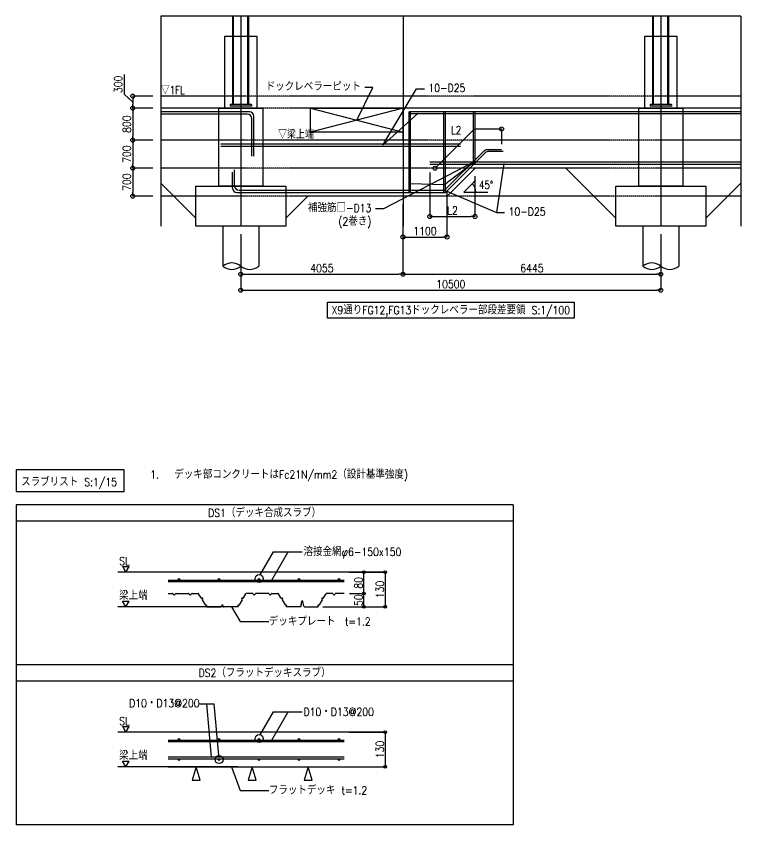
# Model space of a CAD drawing. Extents: x -668440 to 1010955, y -1678500 to 210463.
# Drawn here: x -113392 to -22817, y -305116 to -204037 of the extents above; entities that cross this region are included whole.
import ezdxf
from ezdxf import colors
from ezdxf.entities.mleader import LeaderData, LeaderLine
from ezdxf.enums import TextEntityAlignment as Align
from ezdxf.math import Vec2, Vec3

# ---------------------------------------------------------------- set-up
doc = ezdxf.new("R2010")
doc.units = 0
doc.header["$MEASUREMENT"] = 0
doc.linetypes.add('CENTER', pattern=[2, 1.25, -0.25, 0.25, -0.25])
doc.layers.get('0').update_dxf_attribs({"color": 3, "linetype": 'CONTINUOUS'})
doc.layers.get('Defpoints').update_dxf_attribs({"color": 251, "linetype": 'CONTINUOUS'})
for name, color, linetype in [('2024年4月22日適判事前申請以降修正', 2, 'CONTINUOUS'), ('B基礎文字', 7, 'CONTINUOUS'), ('RC大梁', 7, 'CONTINUOUS'), ('RC鉄筋', 4, 'CONTINUOUS'), ('RC鉄筋文字', 4, 'CONTINUOUS'), ('S二次部材', 6, 'CONTINUOUS'), ('S柱', 4, 'CONTINUOUS'), ('バットレス', 1, 'CONTINUOUS'), ('寸法', 3, 'CONTINUOUS'), ('注記', 3, 'CONTINUOUS'), ('礎柱', 6, 'CONTINUOUS'), ('通り芯', 3, 'CENTER')]:
    doc.layers.add(name, color=color, linetype=linetype)
doc.styles.add('DRACAD', font='txt', dxfattribs={"width": 0.85, "bigfont": 'extfont2'})
doc.dimstyles.new('MYDIM', dxfattribs={"dimtxt": 120, "dimasz": 20, "dimexe": 1.25, "dimexo": 50, "dimgap": 50, "dimtad": 1, "dimdec": 4, "dimdsep": 46, "dimtxsty": 'DRACAD', "dimblk": 'ORIGIN', "dimcen": 2.5, "dimadec": 0, "dimazin": 0, "dimtfac": 1, "dimtdec": 4, "dimtmove": 0, "dimatfit": 3, "dimfxl": 1, "dimtolj": 1, "dimtzin": 0, "dimarcsym": 0})

# ---------------------------------------------------------------- blocks, each defined once
blk = doc.blocks.new('スラブリスト')
at = {"layer": '2024年4月22日適判事前申請以降修正', "linetype": 'Continuous'}
for q in [(38483.4, -86863.1), (40346.4, -86863.1)]:
    blk.add_line((40346.4, -86863.1), q, dxfattribs=at)
at = {"layer": 'Defpoints', "linetype": 'Continuous'}
for p, q in [((38483.4, -86863.1), (38483.4, -87463.1)), ((40346.4, -86863.1), (40346.4, -87463.1)), ((40346.4, -86863.1), (40346.4, -87463.1)), ((40346.4, -86923.8), (38483.4, -86923.8)), ((39171.3, -87009), (39225.3, -87009)), ((39215.7, -87209.7), (39198.3, -87009)), ((39242.7, -87203.7), (39225.3, -87009)), ((39397.7, -87126.1), (39447.8, -87039.6)), ((39442.3, -87145.7), (39503.4, -87039.6)), ((39447.8, -87039.6), (39555.6, -87039.6)), ((38881.9, -87094.1), (38906.9, -87094.1)), ((38894.4, -87115.7), (38883.4, -87094.1)), ((38894.4, -87115.7), (38906.9, -87094.1)), ((39867.1, -87115.7), (39867.1, -87245.6)), ((39053.4, -87145.7), (39713, -87145.7)), ((39713, -87151.6), (39053.4, -87151.6)), ((39713, -87209.7), (39053.4, -87209.7)), ((38881.9, -87224), (38906.9, -87224)), ((38894.4, -87245.6), (38881.9, -87224)), ((38894.4, -87245.6), (38906.9, -87224)), ((39053.4, -87215.6), (39713, -87215.6)), ((39053.4, -87245.6), (39713, -87245.6)), ((39290.9, -87245.6), (39322.9, -87333.9)), ((39322.9, -87333.9), (39430.7, -87333.9)), ((40346.4, -87463.1), (38483.4, -87463.1)), ((40346.4, -87463.1), (40346.4, -87463.1))]:
    blk.add_line(p, q, dxfattribs=at)
at = {"layer": 'Defpoints', "linetype": 'CENTER', "ltscale": 1000}
for p, q in [((39867.1, -87115.7), (38864.1, -87115.7)), ((39314.1, -87245.6), (38864.1, -87245.6))]:
    blk.add_line(p, q, dxfattribs=at)
at = {"layer": 'Defpoints', "linetype": 'CENTER'}
for p, q in [((39733, -87115.7), (39867.1, -87115.7)), ((39632.7, -87245.6), (39867.1, -87245.6))]:
    blk.add_line(p, q, dxfattribs=at)
at = {"layer": 'Defpoints'}
for points in [[(39158.4, -87245.6), (39143.4, -87295.6), (39173.4, -87295.6)], [(39368.4, -87245.6), (39353.4, -87295.6), (39383.4, -87295.6)], [(39578.4, -87245.6), (39563.4, -87295.6), (39593.4, -87295.6)]]:
    blk.add_lwpolyline(points, close=True, dxfattribs=at)
at = {"layer": 'Defpoints', "linetype": 'Continuous'}
for centre, radius in [((39867.1, -87115.7), 4.9), ((39094.1, -87142.8), 3.03), ((39244, -87142.8), 3.03), ((39394.4, -87139.6), 14.9), ((39393.9, -87142.8), 3.03), ((39543.9, -87142.8), 3.03), ((39693.8, -87142.8), 3.03), ((39244, -87218.5), 14.9), ((39094.1, -87218.5), 3.03), ((39244, -87218.5), 3.03), ((39393.9, -87218.5), 3.03), ((39543.9, -87218.5), 3.03), ((39693.8, -87218.5), 3.03), ((39867.1, -87245.6), 4.9)]:
    blk.add_circle(centre, radius, dxfattribs=at)
at = {"layer": 'RC鉄筋', "linetype": 'Continuous'}
for p, q in [((39053.4, -86545.7), (39713, -86545.7)), ((39713, -86551.6), (39053.4, -86551.6))]:
    blk.add_line(p, q, dxfattribs=at)
for centre in [(39094.1, -86542.8), (39244, -86542.8), (39393.9, -86542.8), (39543.9, -86542.8), (39693.8, -86542.8)]:
    blk.add_circle(centre, 3.03, dxfattribs=at)
at = {"layer": 'S二次部材', "linetype": 'Continuous'}
for p, q in [((39053.4, -86595.7), (39070, -86595.7)), ((39071.8, -86596.6), (39073.8, -86599.5)), ((39080.5, -86597), (39078.8, -86599.5)), ((39082.9, -86595.7), (39130.1, -86595.7)), ((39131.9, -86596.6), (39133.8, -86599.5)), ((39140.5, -86597), (39138.7, -86599.5)), ((39142.8, -86595.7), (39165.2, -86595.7)), ((39176.8, -86612.3), (39167.4, -86596.6)), ((39335.6, -86612.3), (39344.9, -86596.6)), ((39369.4, -86595.7), (39347, -86595.7)), ((39371.9, -86597), (39373.6, -86599.5)), ((39380.6, -86596.6), (39378.5, -86599.5)), ((39429.3, -86595.7), (39382.1, -86595.7)), ((39431.9, -86597), (39433.5, -86599.5)), ((39440.5, -86596.6), (39438.6, -86599.5)), ((39442.2, -86595.7), (39464.9, -86595.7)), ((39476, -86612.3), (39466.7, -86596.6)), ((39636, -86612.3), (39645.3, -86596.6)), ((39669.7, -86595.7), (39647, -86595.7)), ((39671.4, -86596.6), (39673.4, -86599.5)), ((39680.1, -86597), (39678.3, -86599.5)), ((39713, -86595.7), (39682.4, -86595.7)), ((39178.8, -86613.2), (39180.9, -86612.6)), ((39181.3, -86619.8), (39192.6, -86638.7)), ((39181.5, -86617.5), (39182.9, -86615.8)), ((39183.3, -86613.4), (39183.3, -86613.5)), ((39330.9, -86619.8), (39319.8, -86638.7)), ((39329.1, -86613.4), (39329.1, -86613.5)), ((39330.8, -86617.5), (39329.3, -86615.8)), ((39333.4, -86613.2), (39331.3, -86612.6)), ((39478.1, -86613.2), (39480.4, -86612.6)), ((39480.5, -86619.8), (39491.9, -86638.7)), ((39480.8, -86617.5), (39482.4, -86615.8)), ((39482.5, -86613.4), (39482.5, -86613.5)), ((39553.1, -86625.8), (39550.7, -86637.9)), ((39552.1, -86643.5), (39555.1, -86625.8)), ((39561.7, -86643.5), (39558.8, -86625.8)), ((39631.3, -86619.8), (39620.1, -86638.7)), ((39629.5, -86613.4), (39629.5, -86613.5)), ((39631, -86617.5), (39629.6, -86615.8)), ((39633.7, -86613.2), (39631.6, -86612.6)), ((39196.6, -86639.4), (39194.5, -86639.7)), ((39197.5, -86640.9), (39196.6, -86642.6)), ((39198.3, -86645.6), (39250, -86645.6)), ((39251.7, -86644.6), (39254.4, -86639.9)), ((39260.6, -86644.6), (39257.9, -86639.9)), ((39314.1, -86645.6), (39262.3, -86645.6)), ((39314.8, -86640.9), (39315.9, -86642.6)), ((39315.9, -86639.4), (39317.9, -86639.7)), ((39495.8, -86639.4), (39493.7, -86639.7)), ((39496.9, -86640.9), (39495.8, -86642.6)), ((39549.1, -86645.6), (39497.5, -86645.6)), ((39564.6, -86645.6), (39614.3, -86645.6)), ((39615, -86640.9), (39616.1, -86642.6)), ((39616.1, -86639.4), (39618, -86639.7))]:
    blk.add_line(p, q, dxfattribs=at)
for centre, radius, start, end in [((39070, -86597.7), 1.98, 33.92, 90), ((39076.2, -86597.8), 2.92, 214.19, 325.77), ((39082.9, -86598.6), 2.92, 90, 146.08), ((39130.1, -86597.7), 1.98, 33.92, 90), ((39136.2, -86597.8), 2.92, 214.19, 325.77), ((39142.8, -86598.6), 2.92, 90, 146.08), ((39165.6, -86597.7), 1.98, 31.01, 90), ((39346.7, -86597.7), 1.98, 90, 148.99), ((39369.4, -86598.6), 2.92, 33.92, 90), ((39376.1, -86597.8), 2.92, 214.23, 325.81), ((39382.1, -86597.7), 1.98, 90, 146.08), ((39429.3, -86598.6), 2.92, 33.92, 90), ((39436, -86597.8), 2.92, 214.23, 325.81), ((39442.2, -86597.7), 1.98, 90, 146.08), ((39464.9, -86597.7), 1.98, 31.01, 90), ((39647, -86597.7), 1.98, 90, 148.99), ((39669.7, -86597.7), 1.98, 33.92, 90), ((39675.8, -86597.8), 2.92, 214.19, 325.77), ((39682.4, -86598.6), 2.92, 90, 146.08), ((39178.3, -86611.1), 1.98, 211.01, 284.04), ((39182.9, -86618.9), 1.98, 137.73, 210.92), ((39181.5, -86614.5), 1.98, 317.73, 104.22), ((39330.8, -86614.5), 1.98, 75.78, 222.27), ((39329.3, -86618.9), 1.98, 329.08, 42.27), ((39334, -86611.1), 1.98, 255.96, 328.99), ((39477.7, -86611.1), 1.98, 211.01, 284.04), ((39480.8, -86614.5), 1.98, 317.73, 104.22), ((39482.4, -86618.9), 1.98, 137.73, 210.92), ((39555.9, -86626.6), 2.92, 16.42, 163.54), ((39631, -86614.5), 1.98, 75.78, 222.27), ((39629.6, -86618.9), 1.98, 329.08, 42.27), ((39634.2, -86611.1), 1.98, 255.96, 328.99), ((39194.4, -86637.7), 1.98, 210.92, 275.97), ((39198.3, -86643.6), 1.98, 149.35, 270), ((39196.7, -86640.4), 0.933, 329.18, 96.34), ((39250, -86643.6), 1.98, 270, 330.25), ((39256.2, -86640.9), 1.98, 29.79, 150.21), ((39262.3, -86643.6), 1.98, 209.75, 270), ((39314.1, -86643.6), 1.98, 270, 30.65), ((39315.8, -86640.4), 0.933, 83.66, 210.82), ((39318.1, -86637.7), 1.98, 264.03, 329.08), ((39493.6, -86637.7), 1.98, 210.92, 275.97), ((39497.5, -86643.6), 1.98, 149.35, 270), ((39495.9, -86640.4), 0.933, 329.18, 96.34), ((39549.1, -86642.6), 2.92, 270, 343.54), ((39564.6, -86642.6), 2.92, 196.46, 270), ((39614.3, -86643.6), 1.98, 270, 30.65), ((39615.9, -86640.4), 0.933, 83.66, 210.82), ((39618.4, -86637.7), 1.98, 264.03, 329.08)]:
    blk.add_arc(centre, radius, start, end, dxfattribs=at)
at = {"layer": '寸法', "linetype": 'Continuous'}
for p, q in [((38881.9, -86494.1), (38906.9, -86494.1)), ((38894.4, -86515.7), (38883.4, -86494.1)), ((38894.4, -86515.7), (38906.9, -86494.1)), ((39787.1, -86645.6), (39787.1, -86515.7)), ((39867.1, -86515.7), (39867.1, -86645.6)), ((38881.9, -86624), (38906.9, -86624)), ((38894.4, -86645.6), (38881.9, -86624)), ((38894.4, -86645.6), (38906.9, -86624))]:
    blk.add_line(p, q, dxfattribs=at)
at = {"layer": '寸法', "linetype": 'CENTER', "ltscale": 1000}
for p, q in [((39867.1, -86515.7), (38864.1, -86515.7)), ((39314.1, -86645.6), (38864.1, -86645.6))]:
    blk.add_line(p, q, dxfattribs=at)
at = {"layer": '寸法', "linetype": 'CENTER'}
for p, q in [((39733, -86515.7), (39867.1, -86515.7)), ((39733, -86595.7), (39787.1, -86595.7)), ((39632.7, -86645.6), (39867.1, -86645.6))]:
    blk.add_line(p, q, dxfattribs=at)
at = {"layer": '寸法', "linetype": 'Continuous'}
for centre in [(39787.1, -86515.7), (39867.1, -86515.7), (39787.1, -86595.7), (39787.1, -86645.6), (39867.1, -86645.6)]:
    blk.add_circle(centre, 4.9, dxfattribs=at)
at = {"layer": '注記', "linetype": 'Continuous'}
for p, q in [((38888.2, -86132.2), (38483.4, -86132.2)), ((38483.4, -86132.2), (38483.4, -86213.1)), ((38888.2, -86213.1), (38888.2, -86132.2)), ((38483.4, -86213.1), (38888.2, -86213.1)), ((40346.4, -86263.1), (38483.4, -86263.1)), ((38483.4, -86263.1), (38483.4, -86863.1)), ((40346.4, -86263.1), (40346.4, -86863.1)), ((40346.4, -86263.1), (40346.4, -86863.1)), ((40346.4, -86323.8), (38483.4, -86323.8)), ((39397.7, -86526.1), (39447.8, -86439.6)), ((39442.3, -86545.7), (39503.4, -86439.6)), ((39447.8, -86439.6), (39555.6, -86439.6)), ((39290.9, -86645.6), (39322.9, -86701)), ((39322.9, -86701), (39430.7, -86701)), ((40346.4, -86863.1), (38483.4, -86863.1))]:
    blk.add_line(p, q, dxfattribs=at)
blk.add_circle((39394.4, -86539.6), 14.9, dxfattribs=at)
at = {"layer": 'Defpoints', "linetype": 'Continuous', "style": 'DRACAD', "width": 0.85}
blk.add_text('DS2（フラットデッキスラブ）', height=30, dxfattribs=at).set_placement((39414.9, -86893.5), align=Align.MIDDLE_CENTER)
for s, p in [('D10・D13@200', (38906.9, -87007.3)), ('D10・D13@200', (39560.8, -87039.6)), ('フラットデッキ t=1.2', (39430.7, -87333.9))]:
    blk.add_text(s, height=30, dxfattribs=at).set_placement(p, align=Align.MIDDLE_LEFT)
for s, p in [('SL', (38869.4, -87089.1)), ('梁上端', (38869.4, -87219))]:
    blk.add_text(s, height=30, dxfattribs=at).set_placement(p)
blk.add_text('130', height=30, rotation=90, dxfattribs=at).set_placement((39862.1, -87180.7), align=Align.CENTER)
at = {"layer": '寸法', "linetype": 'Continuous', "style": 'DRACAD', "width": 0.85}
for s, p in [('SL', (38869.4, -86489.1)), ('梁上端', (38869.4, -86619))]:
    blk.add_text(s, height=30, dxfattribs=at).set_placement(p)
for s, p in [('80', (39782.1, -86555.7)), ('130', (39862.1, -86580.7)), ('50', (39782.1, -86620.7))]:
    blk.add_text(s, height=30, rotation=90, dxfattribs=at).set_placement(p, align=Align.CENTER)
at = {"layer": '注記', "linetype": 'Continuous', "style": 'DRACAD', "width": 0.85}
blk.add_text('スラブリスト S:1/15', height=30, dxfattribs=at).set_placement((38681.6, -86192.9), align=Align.CENTER)
blk.add_text('DS1（デッキ合成スラブ）', height=30, dxfattribs=at).set_placement((39414.9, -86293.5), align=Align.MIDDLE_CENTER)
for s, p in [('溶接金網φ6-150x150', (39560.8, -86439.6)), ('デッキプレート\u3000t=1.2', (39430.7, -86701))]:
    blk.add_text(s, height=30, dxfattribs=at).set_placement(p, align=Align.MIDDLE_LEFT)
at = {"layer": '注記', "insert": (38956.1, -86134.8), "char_height": 30, "attachment_point": 1, "style": 'DRACAD'}
blk.add_mtext('\\pxi-3,l4,t4;1.^Iデッキ部コンクリートはFc21N/mm2（設計基準強度)', dxfattribs=at)
blk = doc.blocks.new('_ORIGIN')
at = {"color": 0, "linetype": 'ByBlock', "lineweight": -2}
blk.add_line((0, 0), (-1, 0), dxfattribs=at)
blk.add_circle((0, 0), 0.5, dxfattribs=at)
blk = doc.blocks.new('*D10445')
at = {"layer": 'Defpoints', "color": 0}
for p in [(-73305, -571966), (-72176, -572056), (-72176, -573264)]:
    blk.add_point(p, dxfattribs=at)
at = {"layer": '寸法', "color": 0, "lineweight": -2}
for p, q in [((-73305, -572166), (-73305, -573264)), ((-72176, -572256), (-72176, -573264)), ((-73205, -573264), (-72276, -573264))]:
    blk.add_line(p, q, dxfattribs=at)
at = {"layer": '寸法', "color": 0, "linetype": 'ByBlock', "lineweight": -2, "xscale": 100, "yscale": 100, "zscale": 100}
for p, rotation in [((-73305, -573264), 179.9999999036152), ((-72176, -573264), 359.9999999036152)]:
    blk.add_blockref('_ORIGIN', p, dxfattribs=dict(at, rotation=rotation))
at = {"layer": '寸法', "color": 0, "insert": (-72740, -573114), "char_height": 200, "attachment_point": 5, "rotation": 360, "style": 'DRACAD'}
blk.add_mtext('\\A1;L2', dxfattribs=at)
blk = doc.blocks.new('*D10446')
at = {"layer": 'Defpoints', "color": 0}
for p in [(-80031, -570256), (-80731, -570556), (-80031, -570556)]:
    blk.add_point(p, dxfattribs=at)
at = {"layer": '寸法', "color": 0, "lineweight": -2}
for p, q in [((-80946, -569711), (-80946, -570208)), ((-80946, -570208), (-80731, -570406)), ((-80231, -570256), (-80731, -570256)), ((-80731, -570356), (-80731, -570456)), ((-80231, -570556), (-80731, -570556))]:
    blk.add_line(p, q, dxfattribs=at)
at = {"layer": '寸法', "color": 0, "linetype": 'ByBlock', "lineweight": -2, "xscale": 100, "yscale": 100, "zscale": 100}
for p, rotation in [((-80731, -570256), 90), ((-80731, -570556), 270)]:
    blk.add_blockref('_ORIGIN', p, dxfattribs=dict(at, rotation=rotation))
at = {"layer": '寸法', "color": 0, "insert": (-81096, -569960), "char_height": 200, "attachment_point": 5, "rotation": 90, "style": 'DRACAD'}
blk.add_mtext('\\A1;300', dxfattribs=at)
blk = doc.blocks.new('*D10447')
at = {"layer": 'Defpoints', "color": 0}
for p in [(-80031, -571356), (-80731, -572056), (-80031, -572056)]:
    blk.add_point(p, dxfattribs=at)
at = {"layer": '寸法', "color": 0, "lineweight": -2}
for p, q in [((-80231, -571356), (-80731, -571356)), ((-80731, -571456), (-80731, -571956)), ((-80231, -572056), (-80731, -572056))]:
    blk.add_line(p, q, dxfattribs=at)
at = {"layer": '寸法', "color": 0, "linetype": 'ByBlock', "lineweight": -2, "xscale": 100, "yscale": 100, "zscale": 100}
for p, rotation in [((-80731, -571356), 90), ((-80731, -572056), 270)]:
    blk.add_blockref('_ORIGIN', p, dxfattribs=dict(at, rotation=rotation))
at = {"layer": '寸法', "color": 0, "insert": (-80881, -571706), "char_height": 200, "attachment_point": 5, "rotation": 90, "style": 'DRACAD'}
blk.add_mtext('\\A1;700', dxfattribs=at)
blk = doc.blocks.new('*D10448')
at = {"layer": 'Defpoints', "color": 0}
for p in [(-80031, -572056), (-80731, -572756), (-80031, -572756)]:
    blk.add_point(p, dxfattribs=at)
at = {"layer": '寸法', "color": 0, "lineweight": -2}
for p, q in [((-80231, -572056), (-80731, -572056)), ((-80731, -572156), (-80731, -572656)), ((-80231, -572756), (-80731, -572756))]:
    blk.add_line(p, q, dxfattribs=at)
at = {"layer": '寸法', "color": 0, "linetype": 'ByBlock', "lineweight": -2, "xscale": 100, "yscale": 100, "zscale": 100}
for p, rotation in [((-80731, -572056), 90), ((-80731, -572756), 270)]:
    blk.add_blockref('_ORIGIN', p, dxfattribs=dict(at, rotation=rotation))
at = {"layer": '寸法', "color": 0, "insert": (-80881, -572406), "char_height": 200, "attachment_point": 5, "rotation": 90, "style": 'DRACAD'}
blk.add_mtext('\\A1;700', dxfattribs=at)
blk = doc.blocks.new('*D10449')
at = {"layer": 'Defpoints', "color": 0}
for p in [(-80031, -570556), (-80731, -571356), (-80031, -571356)]:
    blk.add_point(p, dxfattribs=at)
at = {"layer": '寸法', "color": 0, "lineweight": -2}
for p, q in [((-80231, -570556), (-80731, -570556)), ((-80731, -570656), (-80731, -571256)), ((-80231, -571356), (-80731, -571356))]:
    blk.add_line(p, q, dxfattribs=at)
at = {"layer": '寸法', "color": 0, "linetype": 'ByBlock', "lineweight": -2, "xscale": 100, "yscale": 100, "zscale": 100}
for p, rotation in [((-80731, -570556), 90), ((-80731, -571356), 270)]:
    blk.add_blockref('_ORIGIN', p, dxfattribs=dict(at, rotation=rotation))
at = {"layer": '寸法', "color": 0, "insert": (-80881, -570956), "char_height": 200, "attachment_point": 5, "rotation": 90, "style": 'DRACAD'}
blk.add_mtext('\\A1;800', dxfattribs=at)
blk = doc.blocks.new('*D10450')
at = {"layer": 'Defpoints', "color": 0}
for p in [(-72876, -572456), (-73976, -572756), (-72876, -573778)]:
    blk.add_point(p, dxfattribs=at)
at = {"layer": '寸法', "color": 0, "lineweight": -2}
for p, q in [((-72876, -572656), (-72876, -573778)), ((-73976, -572956), (-73976, -573778)), ((-73876, -573778), (-72976, -573778))]:
    blk.add_line(p, q, dxfattribs=at)
at = {"layer": '寸法', "color": 0, "linetype": 'ByBlock', "lineweight": -2, "xscale": 100, "yscale": 100, "zscale": 100}
for p, rotation in [((-73976, -573778), 179.9999999036109), ((-72876, -573778), 359.9999999036109)]:
    blk.add_blockref('_ORIGIN', p, dxfattribs=dict(at, rotation=rotation))
at = {"layer": '寸法', "color": 0, "insert": (-73426, -573628), "char_height": 200, "attachment_point": 5, "rotation": 360, "style": 'DRACAD'}
blk.add_mtext('\\A1;1100', dxfattribs=at)
blk = doc.blocks.new('*D10451')
at = {"layer": 'Defpoints', "color": 0}
for p in [(-78031, -573506), (-73976, -573506), (-73976, -574706)]:
    blk.add_point(p, dxfattribs=at)
at = {"layer": '寸法', "color": 0, "lineweight": -2}
for p, q in [((-78031, -573706), (-78031, -574706)), ((-73976, -573706), (-73976, -574706)), ((-77931, -574706), (-74076, -574706))]:
    blk.add_line(p, q, dxfattribs=at)
at = {"layer": '寸法', "color": 0, "linetype": 'ByBlock', "lineweight": -2, "xscale": 100, "yscale": 100, "zscale": 100}
for p, rotation in [((-78031, -574706), 179.9999999036133), ((-73976, -574706), 359.9999999036133)]:
    blk.add_blockref('_ORIGIN', p, dxfattribs=dict(at, rotation=rotation))
at = {"layer": '寸法', "color": 0, "insert": (-76003, -574556), "char_height": 200, "attachment_point": 5, "rotation": 360, "style": 'DRACAD'}
blk.add_mtext('\\A1;4055', dxfattribs=at)
blk = doc.blocks.new('*D10452')
at = {"layer": 'Defpoints', "color": 0}
for p in [(-73976, -573506), (-67531, -573506), (-67531, -574706)]:
    blk.add_point(p, dxfattribs=at)
at = {"layer": '寸法', "color": 0, "lineweight": -2}
for p, q in [((-73976, -573706), (-73976, -574706)), ((-67531, -573706), (-67531, -574706)), ((-73876, -574706), (-67631, -574706))]:
    blk.add_line(p, q, dxfattribs=at)
at = {"layer": '寸法', "color": 0, "linetype": 'ByBlock', "lineweight": -2, "xscale": 100, "yscale": 100, "zscale": 100}
for p, rotation in [((-73976, -574706), 179.9999999036141), ((-67531, -574706), 359.9999999036141)]:
    blk.add_blockref('_ORIGIN', p, dxfattribs=dict(at, rotation=rotation))
at = {"layer": '寸法', "color": 0, "insert": (-70753, -574556), "char_height": 200, "attachment_point": 5, "rotation": 360, "style": 'DRACAD'}
blk.add_mtext('\\A1;6445', dxfattribs=at)
blk = doc.blocks.new('*D10453')
at = {"layer": 'Defpoints', "color": 0}
for p in [(-78031, -573806), (-67531, -573806), (-67531, -575106)]:
    blk.add_point(p, dxfattribs=at)
at = {"layer": '寸法', "color": 0, "lineweight": -2}
for p, q in [((-78031, -574006), (-78031, -575106)), ((-67531, -574006), (-67531, -575106)), ((-77931, -575106), (-67631, -575106))]:
    blk.add_line(p, q, dxfattribs=at)
at = {"layer": '寸法', "color": 0, "linetype": 'ByBlock', "lineweight": -2, "xscale": 100, "yscale": 100, "zscale": 100}
for p, rotation in [((-78031, -575106), 179.9999999036138), ((-67531, -575106), 359.9999999036138)]:
    blk.add_blockref('_ORIGIN', p, dxfattribs=dict(at, rotation=rotation))
at = {"layer": '寸法', "color": 0, "insert": (-72781, -574956), "char_height": 200, "attachment_point": 5, "rotation": 360, "style": 'DRACAD'}
blk.add_mtext('\\A1;10500', dxfattribs=at)
blk = doc.blocks.new('Fb10段差要領')
for p, q in [((-73975.66238, -570556.0725), (-76285.66238, -571156.0725)), ((-76285.66238, -570556.0725), (-73975.66238, -571156.0725)), ((-73975.66238, -571356.07236), (-77480.6624, -571356.07235)), ((-72875.66238, -572756.0725), (-76355.66233, -572756.07242)), ((-78480.6624, -573506.0725), (-78480.6624, -574506.0725)), ((-77580.6624, -573506.0725), (-77580.6624, -574506.08609)), ((-67980.66239, -573506.07251), (-67980.66239, -574506.07251)), ((-67080.66239, -573506.07251), (-67080.66239, -574506.08611))]:
    blk.add_line(p, q)
for points in [[(-77480.6624, -572506.0725), (-78580.6624, -572506.0725), (-78580.6624, -570556.0725), (-77480.6624, -570556.0725)], [(-73975.66238, -571156.0725), (-76285.66238, -571156.0725), (-76285.66238, -570556.0725), (-73975.66238, -570556.0725)], [(-66980.66238, -572506.07251), (-68080.66238, -572506.07251), (-68080.66238, -570556.07251), (-66980.66238, -570556.07251)], [(-76905.6624, -573506.0725), (-79155.6624, -573506.07249), (-79155.6624, -572506.07249), (-76905.6624, -572506.0725)], [(-66405.66239, -573506.07252), (-68655.66239, -573506.07251), (-68655.66238, -572506.07251), (-66405.66238, -572506.07252)]]:
    blk.add_lwpolyline(points, close=True)
for centre, radius, start, end in [((-78255.63151, -574781.85276), 355.94052, 50.786277894, 129.213721913), ((-78255.62182, -574230.33454), 355.91387, 230.780764189, 309.215223514), ((-77805.63163, -574230.46217), 355.7804, 230.778619244, 309.2219448), ((-67755.63149, -574781.85277), 355.94052, 50.786277894, 129.213721913), ((-67755.62181, -574230.33456), 355.91387, 230.780764189, 309.215223514), ((-67305.63161, -574230.46219), 355.7804, 230.778619244, 309.2219448)]:
    blk.add_arc(centre, radius, start, end)
at = {"layer": 'Defpoints'}
for p, q in [((-80030.66237, -568256.0725), (-80030.66239, -573506.0725)), ((-65530.66237, -568256.07251), (-80030.66237, -568256.0725)), ((-65530.66237, -568256.07251), (-65530.66239, -573506.07251))]:
    blk.add_line(p, q, dxfattribs=at)
at = {"layer": 'RC大梁'}
for p, q in [((-78580.6624, -570556.0725), (-80030.66239, -570556.07249)), ((-68080.66238, -570556.07251), (-73975.66238, -570556.0725)), ((-65530.66239, -570556.07252), (-66980.66238, -570556.07251)), ((-69905.66238, -572056.07251), (-72175.66248, -572056.07251))]:
    blk.add_line(p, q, dxfattribs=at)
at = {"layer": 'RC鉄筋'}
for p, q in [((-77814.66238, -570646.07235), (-80030.66239, -570646.07235)), ((-65530.66239, -570646.07237), (-73825.66247, -570646.07236)), ((-73825.66247, -572666.07242), (-73825.66247, -570646.07236)), ((-73785.66247, -572666.07242), (-73785.66247, -570646.07236)), ((-72952.94161, -572666.07242), (-72952.9416, -570646.07236)), ((-72912.94161, -572666.07242), (-72912.9416, -570646.07236)), ((-72215.66247, -571966.07251), (-72215.66247, -570646.07236)), ((-72175.66247, -571966.07251), (-72175.66247, -570646.07236)), ((-77868.66238, -570703.07235), (-80030.66239, -570703.07235)), ((-77754.66238, -571756.07235), (-77754.66238, -570814.07235)), ((-77700.66238, -571756.07235), (-77700.66238, -570760.07235)), ((-65530.66239, -570700.07237), (-73825.66247, -570700.07236)), ((-78530.66238, -571446.07235), (-72535.66247, -571446.07236)), ((-78530.66238, -571503.07235), (-72535.66247, -571503.07236)), ((-78186.66235, -572495.07241), (-78186.66235, -572097.07241)), ((-65530.66239, -571909.07252), (-73304.5686, -571909.0725)), ((-65530.66239, -571966.07252), (-73304.5686, -571966.0725)), ((-78240.66235, -572552.07241), (-78240.66235, -572154.07241)), ((-78126.66235, -572666.07241), (-72912.94161, -572666.07241)), ((-78072.66235, -572609.07241), (-72936.55178, -572609.07242))]:
    blk.add_line(p, q, dxfattribs=at)
for points in [[(-72936.55178, -572609.07242), (-71954.4135, -571626.93414, -0.1989123674), (-71862.48962, -571588.85802), (-71512.48962, -571588.85802)], [(-72912.94161, -572666.07242), (-71914.10841, -571667.23922, -0.1989123674), (-71822.18453, -571629.16311), (-71472.18453, -571629.16311)]]:
    blk.add_lwpolyline(points, format="xyb", dxfattribs=at)
for centre, start, end in [((-77814.66238, -570760.07235), 0, 89.999999904), ((-77868.66238, -570817.07235), 0, 89.999999904), ((-78072.66235, -572495.07241), 180, 269.999999904), ((-78126.66235, -572552.07241), 180, 269.999999904)]:
    blk.add_arc(centre, 114, start, end, dxfattribs=at)
at = {"layer": 'S柱'}
for p, q in [((-78230.6624, -570466.0725), (-78230.66239, -568256.0725)), ((-78209.6624, -570466.0725), (-78209.66239, -568256.0725)), ((-77851.6624, -570466.0725), (-77851.66239, -568256.0725)), ((-77830.6624, -570466.0725), (-77830.66239, -568256.0725)), ((-67730.6624, -570466.07251), (-67730.66239, -568256.07251)), ((-67709.6624, -570466.07251), (-67709.66239, -568256.07251)), ((-67351.6624, -570466.07251), (-67351.66239, -568256.07251)), ((-67330.6624, -570466.07251), (-67330.66239, -568256.07251)), ((-77765.6624, -570466.0725), (-78295.6624, -570466.0725)), ((-78295.6624, -570466.0725), (-78295.6624, -570506.0725)), ((-77765.6624, -570466.0725), (-77765.6624, -570506.0725)), ((-67265.6624, -570466.07251), (-67795.6624, -570466.07251)), ((-67795.6624, -570466.07251), (-67795.6624, -570506.07251)), ((-67265.6624, -570466.07251), (-67265.6624, -570506.07251)), ((-77765.6624, -570506.0725), (-78295.6624, -570506.0725)), ((-67265.6624, -570506.07251), (-67795.6624, -570506.07251))]:
    blk.add_line(p, q, dxfattribs=at)
at = {"layer": 'バットレス'}
for p, q in [((-69905.66238, -572056.07251), (-68655.66239, -573306.07251)), ((-80030.66239, -572431.0725), (-79155.6624, -573306.07249)), ((-65530.66239, -572431.07252), (-66405.66239, -573306.07251)), ((-76355.66232, -572756.07241), (-76905.6624, -573306.07249))]:
    blk.add_line(p, q, dxfattribs=at)
at = {"layer": '寸法'}
for centre in [(-71512.48962, -571075.98184), (-73174.6927, -572056.0725)]:
    blk.add_circle(centre, 50, dxfattribs=at)
at = {"layer": '注記'}
for p, q in [((-73975.66238, -571356.07236), (-73975.66238, -570556.0725)), ((-72140.75427, -571075.98184), (-71512.48962, -571075.98184)), ((-71512.48962, -571075.98184), (-71512.48962, -571452.34223)), ((-73174.6927, -572056.0725), (-72232.67815, -571114.05796)), ((-72814.6927, -572056.0725), (-73174.6927, -572056.0725)), ((-72875.66239, -572756.07242), (-72175.66248, -572056.07251)), ((-72456.97731, -572656.07251), (-72244.84528, -572443.94047)), ((-72244.84528, -572443.94047), (-72159.99246, -572359.08766)), ((-72456.97731, -572656.07251), (-71856.97731, -572656.07251))]:
    blk.add_line(p, q, dxfattribs=at)
for centre, radius, start, end in [((-72140.75427, -571205.98184), 130, 89.999999904, 134.999999904), ((-72456.97731, -572656.07251), 300, 0, 44.999999904)]:
    blk.add_arc(centre, radius, start, end, dxfattribs=at)
at = {"layer": '礎柱'}
for points in [[(-77630.6624, -570556.0725), (-78430.6624, -570556.0725), (-78430.66239, -568756.0725), (-77630.66239, -568756.0725)], [(-67130.6624, -570556.07251), (-67930.6624, -570556.07251), (-67930.66239, -568756.07251), (-67130.66239, -568756.07251)]]:
    blk.add_lwpolyline(points, close=True, dxfattribs=at)
at = {"layer": '通り芯'}
for p, q in [((-78030.66239, -568256.0725), (-78030.66239, -573506.0725)), ((-73975.66239, -568256.0725), (-73975.66239, -573506.0725)), ((-67530.66239, -568256.07251), (-67530.66239, -573506.07251)), ((-65530.6624, -570256.07252), (-80030.66239, -570256.07249)), ((-65530.66241, -570556.07251), (-80030.66241, -570556.07248)), ((-65530.66239, -571356.07252), (-80030.66238, -571356.07249)), ((-65530.6624, -572056.07252), (-80030.6624, -572056.07249)), ((-65530.66239, -572756.07252), (-80030.66239, -572756.07249))]:
    blk.add_line(p, q, dxfattribs=at)
at = {"layer": '注記', "style": 'DRACAD', "width": 0.8}
for s, p in [('▽1FL', (-80030.66237, -570206.0725)), ('▽梁上端', (-77099.1624, -571316.16482)), ('L2', (-72771.60957, -571201.98052)), ('45°', (-72077.4806, -572576.52429))]:
    blk.add_text(s, height=200, dxfattribs=at).set_placement(p)
at = {"layer": '注記', "insert": (-72780.66239, -575506.0725), "char_height": 200, "attachment_point": 2, "style": 'DRACAD', "bg_fill": 16, "box_fill_scale": 1.5, "bg_fill_color": 257, "bg_fill_transparency": 0}
blk.add_mtext('X9通りFG12,FG13ドックレベラー部段差要領 S:1/100', dxfattribs=at)
at = {"layer": '寸法'}
dim = blk.add_linear_dim(base=(-80730.66238, -570556.07251), p1=(-80030.66237, -570256.0725), p2=(-80030.66238, -570556.07251), angle=90, dimstyle='MYDIM', override={"dimtxt": 200, "dimasz": 100, "dimexe": 0, "dimexo": 200, "dimtad": 1, "dimjust": 0, "dimtmove": 1}, dxfattribs=at)
dim.commit()
dim.dimension.update_dxf_attribs({"geometry": '*D10446', "text_midpoint": (-80945.83074, -570157.97446), "dimtype": 128})
for base, p1, p2, angle, override, picture, middle in [((-80730.66236, -571356.0725), (-80030.66236, -570556.07251), (-80030.66237, -571356.0725), 90, {"dimtxt": 200, "dimasz": 100, "dimexe": 0, "dimexo": 200, "dimtad": 1, "dimjust": 0, "dimtmove": 0}, '*D10449', (-80880.66236, -570956.0725)), ((-80730.66238, -572056.0725), (-80030.66237, -571356.0725), (-80030.66238, -572056.0725), 90, {"dimtxt": 200, "dimasz": 100, "dimexe": 0, "dimexo": 200, "dimtad": 1, "dimjust": 0, "dimtmove": 0}, '*D10447', (-80880.66238, -571706.0725)), ((-80730.66238, -572756.0725), (-80030.66237, -572056.0725), (-80030.66238, -572756.0725), 90, {"dimtxt": 200, "dimasz": 100, "dimexe": 0, "dimexo": 200, "dimtad": 1, "dimjust": 0, "dimtmove": 0}, '*D10448', (-80880.66238, -572406.0725)), ((-72875.66239, -573777.95013), (-73975.66242, -572756.07248), (-72875.66238, -572456.07236), 359.999999904, {"dimtxt": 200, "dimasz": 100, "dimexe": 0, "dimexo": 200}, '*D10450', (-73425.6624, -573627.95013)), ((-73975.66239, -574706.0725), (-78030.66239, -573506.0725), (-73975.66239, -573506.0725), 359.999999904, {"dimtxt": 200, "dimasz": 100, "dimexe": 0, "dimexo": 200}, '*D10451', (-76003.16239, -574556.0725)), ((-67530.66239, -574706.07251), (-73975.66239, -573506.0725), (-67530.66239, -573506.07251), 359.999999904, {"dimtxt": 200, "dimasz": 100, "dimexe": 0, "dimexo": 200}, '*D10452', (-70753.16239, -574556.07251)), ((-67530.66239, -575106.07251), (-78030.66239, -573806.0725), (-67530.66239, -573806.07251), 359.999999904, {"dimtxt": 200, "dimasz": 100, "dimexe": 0, "dimexo": 200}, '*D10453', (-72780.66239, -574956.0725))]:
    dim = blk.add_linear_dim(base=base, p1=p1, p2=p2, angle=angle, dimstyle='MYDIM', override=override, dxfattribs=at)
    dim.commit()
    dim.dimension.update_dxf_attribs({"geometry": picture, "text_midpoint": middle})
dim = blk.add_linear_dim(base=(-72175.66248, -573264.31713), p1=(-73304.5686, -571966.0725), p2=(-72175.66248, -572056.07251), angle=359.999999904, text='L2', dimstyle='MYDIM', override={"dimtxt": 200, "dimasz": 100, "dimexe": 0, "dimexo": 200}, dxfattribs=at)
dim.commit()
dim.dimension.update_dxf_attribs({"geometry": '*D10445', "text_midpoint": (-72740.11554, -573114.31713)})
at = {"layer": 'B基礎文字'}
ml = blk.add_multileader_mtext('Standard', dxfattribs=at)
ml.set_content('ドックレベラーピット', style='DRACAD')
ml.set_leader_properties()
ml.build(insert=Vec2(0, 0))
ml.multileader.update_dxf_attribs({"dogleg_length": 200, "arrow_head_size": 1})
ctx = ml.context
ctx.base_point, ctx.char_height, ctx.arrow_head_size, ctx.landing_gap_size, ctx.plane_origin, ctx.plane_x_axis, ctx.plane_y_axis = Vec3(-77034.9087, -570038.85599), 200, 1, 100, Vec3(-77327.00052, -574310.0343), Vec3(1, -0.0000000017), Vec3(0.0000000017, 1)
ctx.text_align_type = 2
notes = []
notes.append((ctx, [(0, (1, 1, 0), (-74728.07537, -570038.85599), (-1, 0.0000000017), 200, [(0, [(-75130.66238, -570856.0725)], 0, [])])]))
ctx.mtext.insert, ctx.mtext.text_direction, ctx.mtext.alignment, ctx.mtext.flow_direction = Vec3(-75028.07537, -569918.85599), Vec3(1, -0.0000000017), 3, 5
ml = blk.add_multileader_mtext('Standard', dxfattribs=at)
ml.set_content('補強筋□-D13\\P(2巻き)', style='DRACAD')
ml.set_leader_properties()
ml.build(insert=Vec2(0, 0))
ml.multileader.update_dxf_attribs({"dogleg_length": 200, "arrow_head_size": 1})
ctx = ml.context
ctx.base_point, ctx.char_height, ctx.arrow_head_size, ctx.landing_gap_size, ctx.plane_origin, ctx.plane_x_axis, ctx.plane_y_axis = Vec3(-76248.65599, -573071.64055), 200, 1, 100, Vec3(-72695.08801, -574426.01817), Vec3(1, -0.0000000017), Vec3(0.0000000017, 1)
ctx.text_align_type = 2
notes.append((ctx, [(0, (1, 1, 0), (-74465.98933, -573071.64055), (-1, 0.0000000017), 200, [(2, [(-73804.80795, -572442.98499), (-72938.07054, -572460.66155), (-72194.173, -571895.7029)], 0, [])])]))
ctx.mtext.insert, ctx.mtext.text_direction, ctx.mtext.rotation, ctx.mtext.alignment, ctx.mtext.flow_direction = Vec3(-74765.98933, -572951.64055), Vec3(1, -0.0000000017), 6.2831853072, 3, 5
at = {"layer": 'RC鉄筋文字'}
ml = blk.add_multileader_mtext('Standard', dxfattribs=at)
ml.set_content('10-D25', style='DRACAD')
ml.set_leader_properties()
ml.build(insert=Vec2(0, 0))
ml.multileader.update_dxf_attribs({"dogleg_length": 200, "arrow_head_size": 1})
ctx = ml.context
ctx.base_point, ctx.char_height, ctx.arrow_head_size, ctx.landing_gap_size, ctx.plane_origin, ctx.plane_x_axis, ctx.plane_y_axis = Vec3(-73442.08091, -570070.75265), 200, 1, 100, Vec3(-74543.95342, -570876.3418), Vec3(1, -0.0000000017), Vec3(0.0000000017, 1)
notes.append((ctx, [(1, (1, 1, 0), (-73642.08091, -570070.75265), (1, -0.0000000017), 200, [(0, [(-73594.92297, -570679.16072), (-74480.37807, -571481.18462)], 0, [])])]))
ctx.mtext.insert, ctx.mtext.text_direction, ctx.mtext.flow_direction = Vec3(-73342.08091, -569950.75265), Vec3(1, -0.0000000017), 5
ml = blk.add_multileader_mtext('Standard', dxfattribs=at)
ml.set_content('10-D25', style='DRACAD')
ml.set_leader_properties()
ml.build(insert=Vec2(0, 0))
ml.multileader.update_dxf_attribs({"dogleg_length": 200, "arrow_head_size": 1})
ctx = ml.context
ctx.base_point, ctx.char_height, ctx.arrow_head_size, ctx.landing_gap_size, ctx.plane_origin, ctx.plane_x_axis, ctx.plane_y_axis = Vec3(-71436.61613, -573162.2706), 200, 1, 100, Vec3(-70744.42801, -573950.52427), Vec3(1, -0.0000000017), Vec3(0.0000000017, 1)
notes.append((ctx, [(1, (1, 1, 0), (-71636.61613, -573162.2706), (1, -0.0000000017), 200, [(0, [(-71452.66904, -571936.38775)], 0, []), (1, [(-72936.55178, -572609.07242)], 0, [])])]))
ctx.mtext.insert, ctx.mtext.text_direction, ctx.mtext.rotation, ctx.mtext.flow_direction = Vec3(-71336.61613, -573042.2706), Vec3(1, -0.0000000017), 6.2831853072, 5
for ctx, leaders in notes:
    for number, flags, end, landing, length, lines in leaders:
        leader = LeaderData()
        leader.index, (leader.has_last_leader_line, leader.has_dogleg_vector, leader.attachment_direction) = number, flags
        leader.last_leader_point, leader.dogleg_vector, leader.dogleg_length = Vec3(end), Vec3(landing), length
        for number, points, colour, breaks in lines:
            line = LeaderLine()
            line.index, line.vertices, line.color, line.breaks = number, Vec3.list(points), colors.encode_raw_color(colour), breaks
            leader.lines.append(line)
        ctx.leaders.append(leader)

msp = doc.modelspace()

# ---------------------------------------------------------------- block references
for name, p, xscale, yscale, zscale in [('Fb10段差要領', (304836.64328, 2637243.20411), 5, 5, 5), ('スラブリスト', (-1396170.15753, 2610320.87986), 33.33333333333334, 33.33333333333334, 33.33333333333334)]:
    msp.add_blockref(name, p, dxfattribs=dict(xscale=xscale, yscale=yscale, zscale=zscale))

doc.saveas('drawing.dxf')
